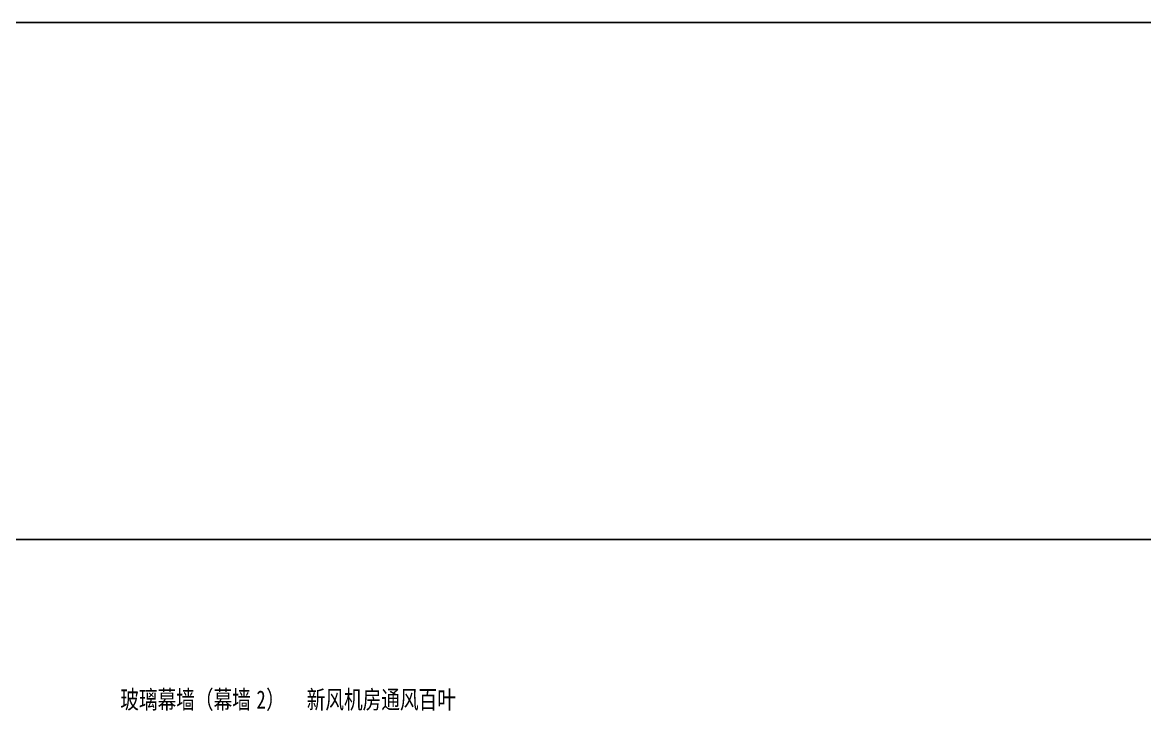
# Model space of a CAD drawing. Extents: x 72637 to 526294, y -245768 to 30884.
# Drawn here: x 414022 to 430382, y -96781 to -86708 of the extents above; entities that cross this region are included whole.
import ezdxf

# ---------------------------------------------------------------- set-up
doc = ezdxf.new("R2010")
doc.units = 0
doc.header["$LTSCALE"] = 10
doc.header["$MEASUREMENT"] = 0
doc.layers.add('02-TEXT_标注', color=130, linetype='Continuous')
doc.layers.add('04-不打印_辅助线', color=165, linetype='Continuous', plot=False)
doc.styles.add('_TCH_LABEL', font='', dxfattribs={"width": 0.75})
doc.styles.get('_TCH_LABEL').set_extended_font_data('SimSun')

msp = doc.modelspace()

# ---------------------------------------------------------------- linework, layer by layer
at = {"layer": '04-不打印_辅助线'}
for points in [[(276006.9, -86708.1), (491047.3, -86708.1), (491047.3, -110581.4), (276006.9, -110581.4)], [(121958, -94242.8), (483151.6, -94242.8), (483151.6, -107623.6), (121958, -107623.6)]]:
    msp.add_lwpolyline(points, close=True, dxfattribs=at)

# ---------------------------------------------------------------- texts
at = {"layer": '02-TEXT_标注', "style": '_TCH_LABEL', "width": 0.75}
for s, height, p in [('玻璃幕墙（幕墙', 265.82, (415448.3, -96710.6)), ('2', 265.8, (417433.1, -96710.6)), ('）', 265.8, (417574.9, -96710.6)), ('新风机房通风百叶', 265.82, (418165.9, -96710.6))]:
    msp.add_text(s, height=height, dxfattribs=at).set_placement(p)

doc.saveas('drawing.dxf')
